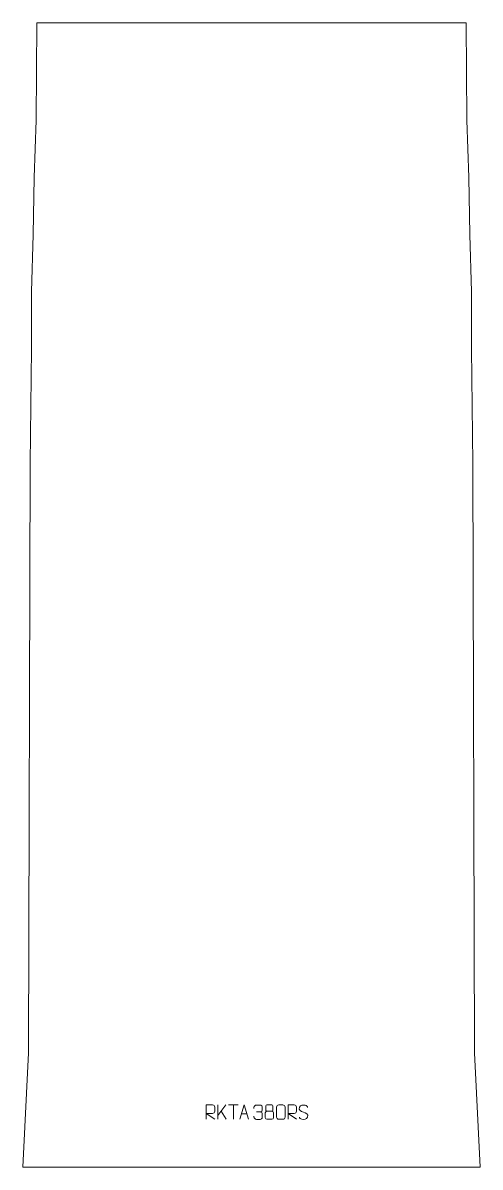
# Model space of a CAD drawing. Header units: millimetres. Extents: x -399 to 401, y -1443 to 557.
import ezdxf

# ---------------------------------------------------------------- set-up
doc = ezdxf.new("R2010")
doc.units = ezdxf.units.MM
doc.header["$MEASUREMENT"] = 0
doc.layers.add('layer 1', color=7, linetype='Continuous')

msp = doc.modelspace()

# ---------------------------------------------------------------- linework, layer by layer
at = {"layer": 'layer 1', "color": 242, "lineweight": 9}
msp.add_open_spline([(-378.9191, 286.9435), (-378.9191, 286.9435), (-375.9197, 386.9433), (-375.9197, 386.9433), (-375.9197, 386.9433), (-375.9197, 386.9433), (-374.2192, 556.9424), (-374.2192, 556.9424), (-374.2192, 556.9424), (-374.2192, 556.9424), (376.3798, 556.9424), (376.3798, 556.9424), (376.3798, 556.9424), (376.3798, 556.9424), (378.0786, 386.9433), (378.0786, 386.9433), (378.0786, 386.9433), (378.0786, 386.9433), (381.0798, 286.9435), (381.0798, 286.9435), (381.0798, 286.9435), (381.0798, 286.9435), (383.0788, 186.9437), (383.0788, 186.9437), (383.0788, 186.9437), (383.0788, 186.9437), (386.0806, 86.9434), (386.0806, 86.9434), (386.0806, 86.9434), (386.0806, 86.9434), (386.0806, -13.0563), (386.0806, -13.0563), (386.0806, -13.0563), (386.0806, -13.0563), (388.0796, -213.0558), (388.0796, -213.0558), (388.0796, -213.0558), (388.0796, -213.0558), (391.079, -1243.0557), (391.079, -1243.0557), (391.079, -1243.0557), (391.079, -1243.0557), (401.0802, -1443.0558), (401.0802, -1443.0558), (401.0802, -1443.0558), (401.0802, -1443.0558), (-398.919, -1443.0558), (-398.919, -1443.0558), (-398.919, -1443.0558), (-398.919, -1443.0558), (-388.9202, -1243.0557), (-388.9202, -1243.0557), (-388.9202, -1243.0557), (-388.9202, -1243.0557), (-385.9207, -213.0558), (-385.9207, -213.0558), (-385.9207, -213.0558), (-385.9207, -213.0558), (-383.9199, -13.0563), (-383.9199, -13.0563), (-383.9199, -13.0563), (-383.9199, -13.0563), (-383.9199, 86.9434), (-383.9199, 86.9434), (-383.9199, 86.9434), (-383.9199, 86.9434), (-380.9205, 186.9437), (-380.9205, 186.9437), (-380.9205, 186.9437), (-380.9205, 186.9437), (-378.9191, 286.9435), (-378.9191, 286.9435)], degree=3, knots=[0, 0, 0, 0, 0.052631579, 0.052631579, 0.052631579, 0.052631579, 0.105263158, 0.105263158, 0.105263158, 0.105263158, 0.157894737, 0.157894737, 0.157894737, 0.157894737, 0.210526316, 0.210526316, 0.210526316, 0.210526316, 0.263157895, 0.263157895, 0.263157895, 0.263157895, 0.315789474, 0.315789474, 0.315789474, 0.315789474, 0.368421053, 0.368421053, 0.368421053, 0.368421053, 0.421052632, 0.421052632, 0.421052632, 0.421052632, 0.473684211, 0.473684211, 0.473684211, 0.473684211, 0.526315789, 0.526315789, 0.526315789, 0.526315789, 0.578947368, 0.578947368, 0.578947368, 0.578947368, 0.631578947, 0.631578947, 0.631578947, 0.631578947, 0.684210526, 0.684210526, 0.684210526, 0.684210526, 0.736842105, 0.736842105, 0.736842105, 0.736842105, 0.789473684, 0.789473684, 0.789473684, 0.789473684, 0.842105263, 0.842105263, 0.842105263, 0.842105263, 0.894736842, 0.894736842, 0.894736842, 0.894736842, 1, 1, 1, 1], dxfattribs=at)
at = {"layer": 'layer 1', "color": 250, "lineweight": 9}
for points, knots in [([(-77.9808, -1359.3995), (-77.9808, -1359.3995), (-77.9808, -1334.446), (-77.9808, -1334.446), (-77.9808, -1334.446), (-74.386, -1334.446), (-70.7905, -1334.446), (-67.1953, -1334.446), (-67.1953, -1334.446), (-64.87, -1334.4837), (-63.3127, -1335.9737), (-63.3168, -1338.3401), (-63.3168, -1338.3401), (-63.3172, -1340.3756), (-63.3172, -1343.435), (-63.3168, -1345.471), (-63.3168, -1345.471), (-63.3233, -1347.3465), (-65.1356, -1349.2883), (-67.1451, -1349.3074), (-67.1451, -1349.3074), (-67.1451, -1349.3074), (-77.9808, -1349.3074), (-77.9808, -1349.3074), (-77.9808, -1349.3074), (-77.9808, -1349.3074), (-63.3261, -1359.3995), (-63.3261, -1359.3995)], [0, 0, 0, 0, 0.125, 0.125, 0.125, 0.125, 0.25, 0.25, 0.25, 0.25, 0.375, 0.375, 0.375, 0.375, 0.5, 0.5, 0.5, 0.5, 0.625, 0.625, 0.625, 0.625, 0.75, 0.75, 0.75, 0.75, 1, 1, 1, 1]), ([(-19.1191, -1359.3995), (-19.1191, -1359.3995), (-11.7481, -1334.446), (-11.7481, -1334.446), (-11.7481, -1334.446), (-11.7481, -1334.446), (-4.1782, -1359.3995), (-4.1782, -1359.3995)], [0, 0, 0, 0, 0.333333333, 0.333333333, 0.333333333, 0.333333333, 1, 1, 1, 1]), ([(5.2504, -1340.3261), (5.2504, -1340.3261), (5.2504, -1338.4689), (5.2504, -1338.4689), (5.2504, -1338.4689), (5.2361, -1336.727), (7.9006, -1334.6089), (9.9597, -1334.6316), (9.9597, -1334.6316), (12.0238, -1334.6316), (14.0878, -1334.6316), (16.1515, -1334.6316), (16.1515, -1334.6316), (18.346, -1334.6228), (19.9443, -1336.4696), (19.9887, -1338.3817), (19.9887, -1338.3817), (19.9883, -1339.8168), (19.9883, -1341.2519), (19.9887, -1342.6874), (19.9887, -1342.6874), (19.9401, -1344.3409), (18.3375, -1346.5709), (16.1392, -1346.5609), (16.1392, -1346.5609), (18.3429, -1346.5721), (19.9509, -1348.3753), (20.0049, -1350.4348), (20.0049, -1350.4348), (20.0045, -1352.2195), (20.0045, -1354.0042), (20.0049, -1355.7893), (20.0049, -1355.7893), (20.015, -1357.8507), (17.9601, -1359.6138), (16.1392, -1359.6057), (16.1392, -1359.6057), (14.0739, -1359.6054), (12.0087, -1359.6054), (9.9431, -1359.6057), (9.9431, -1359.6057), (7.7745, -1359.5942), (5.2435, -1357.194), (5.2249, -1355.7322), (5.2249, -1355.7322), (5.2249, -1355.7322), (5.2249, -1353.8236), (5.2249, -1353.8236)], [0, 0, 0, 0, 0.076923077, 0.076923077, 0.076923077, 0.076923077, 0.153846154, 0.153846154, 0.153846154, 0.153846154, 0.230769231, 0.230769231, 0.230769231, 0.230769231, 0.307692308, 0.307692308, 0.307692308, 0.307692308, 0.384615385, 0.384615385, 0.384615385, 0.384615385, 0.461538462, 0.461538462, 0.461538462, 0.461538462, 0.538461538, 0.538461538, 0.538461538, 0.538461538, 0.615384615, 0.615384615, 0.615384615, 0.615384615, 0.692307692, 0.692307692, 0.692307692, 0.692307692, 0.769230769, 0.769230769, 0.769230769, 0.769230769, 0.846153846, 0.846153846, 0.846153846, 0.846153846, 1, 1, 1, 1]), ([(26.398, -1335.9119), (26.398, -1338.1249), (26.398, -1341.8072), (26.398, -1344.0205), (26.398, -1344.0205), (26.413, -1344.5279), (27.2204, -1345.4593), (27.9205, -1345.4581), (27.9205, -1345.4581), (30.8904, -1345.4579), (33.8606, -1345.5428), (36.831, -1345.5431), (36.831, -1345.5431), (37.6281, -1345.5389), (38.3488, -1344.7486), (38.3462, -1344.0279), (38.3462, -1344.0279), (38.3459, -1341.8119), (38.3459, -1338.1272), (38.3462, -1335.9119), (38.3462, -1335.9119), (38.3277, -1335.2011), (37.7163, -1334.4407), (36.8824, -1334.4481), (36.8824, -1334.4481), (33.8653, -1334.4484), (30.8484, -1334.4484), (27.8318, -1334.4481), (27.8318, -1334.4481), (27.2054, -1334.4405), (26.3813, -1335.1515), (26.398, -1335.9119)], [0, 0, 0, 0, 0.111111111, 0.111111111, 0.111111111, 0.111111111, 0.222222222, 0.222222222, 0.222222222, 0.222222222, 0.333333333, 0.333333333, 0.333333333, 0.333333333, 0.444444444, 0.444444444, 0.444444444, 0.444444444, 0.555555556, 0.555555556, 0.555555556, 0.555555556, 0.666666667, 0.666666667, 0.666666667, 0.666666667, 0.777777778, 0.777777778, 0.777777778, 0.777777778, 1, 1, 1, 1]), ([(48.7707, -1334.4235), (51.1368, -1334.4235), (53.5033, -1334.4235), (55.8698, -1334.4235), (55.8698, -1334.4235), (57.8503, -1334.3879), (59.8763, -1335.8822), (59.9034, -1338.3243), (59.9034, -1338.3243), (59.903, -1344.0817), (59.903, -1349.8395), (59.9034, -1355.5977), (59.9034, -1355.5977), (59.7613, -1357.9253), (58.0549, -1359.4076), (55.8698, -1359.4184), (55.8698, -1359.4184), (53.4974, -1359.418), (51.125, -1359.418), (48.753, -1359.4184), (48.753, -1359.4184), (46.7945, -1359.524), (44.7881, -1357.6361), (44.7995, -1355.6151), (44.7995, -1355.6151), (44.7999, -1349.8345), (44.7999, -1344.0542), (44.7995, -1338.2744), (44.7995, -1338.2744), (44.8038, -1336.1324), (46.5809, -1334.4099), (48.7707, -1334.4235)], [0, 0, 0, 0, 0.111111111, 0.111111111, 0.111111111, 0.111111111, 0.222222222, 0.222222222, 0.222222222, 0.222222222, 0.333333333, 0.333333333, 0.333333333, 0.333333333, 0.444444444, 0.444444444, 0.444444444, 0.444444444, 0.555555556, 0.555555556, 0.555555556, 0.555555556, 0.666666667, 0.666666667, 0.666666667, 0.666666667, 0.777777778, 0.777777778, 0.777777778, 0.777777778, 1, 1, 1, 1]), ([(65.0192, -1359.3995), (65.0192, -1359.3995), (65.0192, -1334.446), (65.0192, -1334.446), (65.0192, -1334.446), (68.614, -1334.446), (72.2095, -1334.446), (75.8047, -1334.446), (75.8047, -1334.446), (78.13, -1334.4837), (79.6873, -1335.9737), (79.6832, -1338.3401), (79.6832, -1338.3401), (79.6828, -1340.3756), (79.6828, -1343.435), (79.6832, -1345.471), (79.6832, -1345.471), (79.6767, -1347.3465), (77.8644, -1349.2883), (75.8549, -1349.3074), (75.8549, -1349.3074), (75.8549, -1349.3074), (65.0192, -1349.3074), (65.0192, -1349.3074), (65.0192, -1349.3074), (65.0192, -1349.3074), (79.6739, -1359.3995), (79.6739, -1359.3995)], [0, 0, 0, 0, 0.125, 0.125, 0.125, 0.125, 0.25, 0.25, 0.25, 0.25, 0.375, 0.375, 0.375, 0.375, 0.5, 0.5, 0.5, 0.5, 0.625, 0.625, 0.625, 0.625, 0.75, 0.75, 0.75, 0.75, 1, 1, 1, 1]), ([(92.0192, -1346.9228), (87.7709, -1345.4524), (82.8628, -1343.6566), (84.8679, -1338.1363), (84.8679, -1338.1363), (86.3714, -1333.9964), (91.585, -1334.3849), (95.1886, -1334.986), (95.1886, -1334.986), (98.0492, -1335.4632), (98.9139, -1336.6764), (99.2245, -1338.7605)], [0, 0, 0, 0, 0.25, 0.25, 0.25, 0.25, 0.5, 0.5, 0.5, 0.5, 1, 1, 1, 1]), ([(24.9392, -1348.4301), (24.9392, -1351.6009), (24.9392, -1353.303), (24.9392, -1356.4744), (24.9392, -1356.4744), (24.9307, -1357.6963), (26.6286, -1359.389), (27.8812, -1359.3975), (27.8812, -1359.3975), (30.8643, -1359.3972), (33.8476, -1359.3972), (36.831, -1359.3975), (36.831, -1359.3975), (38.1543, -1359.3858), (39.7747, -1357.7642), (39.7636, -1356.465), (39.7636, -1356.465), (39.7633, -1353.2968), (39.7633, -1351.598), (39.7636, -1348.4301), (39.7636, -1348.4301), (39.6939, -1347.0497), (38.1161, -1345.4711), (36.8107, -1345.4772), (36.8107, -1345.4772), (33.8341, -1345.4775), (30.8575, -1345.4775), (27.8812, -1345.4772), (27.8812, -1345.4772), (26.8017, -1345.4708), (24.9554, -1347.0497), (24.9392, -1348.4301)], [0, 0, 0, 0, 0.111111111, 0.111111111, 0.111111111, 0.111111111, 0.222222222, 0.222222222, 0.222222222, 0.222222222, 0.333333333, 0.333333333, 0.333333333, 0.333333333, 0.444444444, 0.444444444, 0.444444444, 0.444444444, 0.555555556, 0.555555556, 0.555555556, 0.555555556, 0.666666667, 0.666666667, 0.666666667, 0.666666667, 0.777777778, 0.777777778, 0.777777778, 0.777777778, 1, 1, 1, 1]), ([(92.0192, -1346.9229), (96.0378, -1348.5696), (101.0673, -1350.4579), (99.2333, -1355.8182), (99.2333, -1355.8182), (97.7735, -1360.0846), (92.8627, -1359.8279), (89.1366, -1359.2732), (89.1366, -1359.2732), (86.3866, -1358.8634), (85.1657, -1357.6499), (84.7877, -1355.5377)], [0, 0, 0, 0, 0.25, 0.25, 0.25, 0.25, 0.5, 0.5, 0.5, 0.5, 1, 1, 1, 1])]:
    msp.add_open_spline(points, degree=3, knots=knots, dxfattribs=at)
for points in [[(-57.9995, -1334.446), (-57.9995, -1334.446), (-57.9995, -1359.3996), (-57.9995, -1359.3996)], [(-43.6233, -1334.446), (-43.6233, -1334.446), (-57.9995, -1353.0857), (-57.9995, -1353.0857)], [(-39.1423, -1334.4695), (-39.1423, -1334.4695), (-22.1551, -1334.4695), (-22.1551, -1334.4695)], [(-30.6485, -1359.3995), (-30.6485, -1359.3995), (-30.6485, -1334.446), (-30.6485, -1334.446)], [(-43.298, -1359.3038), (-43.298, -1359.3038), (-51.7685, -1344.9902), (-51.7685, -1344.9902)], [(-16.3965, -1350.1501), (-16.3965, -1350.1501), (-6.9008, -1350.1501), (-6.9008, -1350.1501)], [(9.9601, -1346.5713), (9.9601, -1346.5713), (16.1565, -1346.5713), (16.1565, -1346.5713)]]:
    msp.add_open_spline(points, degree=3, dxfattribs=at)

doc.saveas('drawing.dxf')
